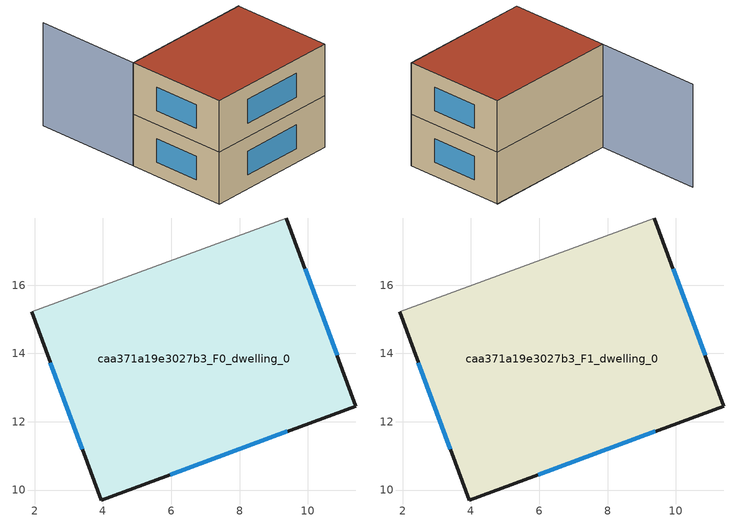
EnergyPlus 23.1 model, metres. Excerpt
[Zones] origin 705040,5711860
caa371a19e3027b3_F0_dwelling_0
 floor ground (EU_floor_Construction): 9.36,17.97 11.41,12.46 3.95,9.71 1.91,15.23 z0
 wall outside (EU_wall_Construction): 1.91,15.23 3.95,9.71 11.41,12.46 9.36,17.97 z0:3
 wall adiabatic (EU_wall_Construction): 9.36,17.97 1.91,15.23 z0:3
 window (EU_Window_Construction): 10.85,13.95 9.92,16.48 / 5.97,10.45 9.39,11.72 / 2.46,13.74 3.4,11.2 z0.81:2.19
caa371a19e3027b3_F1_dwelling_0
 floor to caa371a19e3027b3_F0_dwelling_0 (EU_floor_Construction): 9.36,17.97 11.41,12.46 3.95,9.71 1.91,15.23 z3
 wall outside (EU_wall_Construction): 1.91,15.23 3.95,9.71 11.41,12.46 9.36,17.97 z3:6
 wall adiabatic (EU_wall_Construction): 9.36,17.97 1.91,15.23 z3:6
 window (EU_Window_Construction): 10.85,13.95 9.92,16.48 / 5.97,10.45 9.39,11.72 / 2.46,13.74 3.4,11.2 z3.81:5.19
 roof outside (EU_roof_Construction): 11.41,12.46 9.36,17.97 1.91,15.23 3.95,9.71 z6
shading: 9.36,17.97 1.9,15.22 / 1.9,15.22 -0.23,20.99 z0:6
[Building]
EU S2 Campaign: North Axis=0; Terrain=City; Solar Distribution=FullExterior
[Site:Location]
London: Latitude=51.5; Longitude=-0.5; Time Zone=0; Elevation=25
[SizingPeriod:WeatherFileDays]
AnnualSizingPeriod: Begin Month=1; Begin Day of Month=1; End Month=12; End Day of Month=31; Day of Week for Start Day=Monday; Use Weather File Daylight Saving Period=No; Use Weather File Rain and Snow Indicators=No
[MATERIAL]
EU_InternalMass_Material: Roughness=MediumRough; Thickness=0.1; Conductivity=1; Density=1800; Specific Heat=900; Thermal Absorptance=0.9; Solar Absorptance=0.7; Visible Absorptance=0.7
[MATERIAL:NOMASS] Roughness=MediumRough; Thermal Absorptance=0.9; Solar Absorptance=0.7; Visible Absorptance=0.7
Name | Thermal Resistance
EU_wall_NoMass | 0.727863
EU_roof_NoMass | 0.773354
EU_floor_NoMass | 1.79329
[WINDOWMATERIAL:SIMPLEGLAZINGSYSTEM]
EU_Window_SimpleGlazing: UFactor=2.58614; Solar Heat Gain Coefficient=0.76; Visible Transmittance=0.76
[CONSTRUCTION]
EU_wall_Construction: EU_wall_NoMass
EU_roof_Construction: EU_roof_NoMass
EU_floor_Construction: EU_floor_NoMass
EU_Window_Construction: EU_Window_SimpleGlazing
EU_InternalMass_Construction: EU_InternalMass_Material
[ZONE] Type=1; Multiplier=1; Ceiling Height=autocalculate; Volume=140.128; Floor Area=autocalculate; Part of Total Floor Area=Yes
caa371a19e3027b3_F0_dwelling_0; caa371a19e3027b3_F1_dwelling_0
[INTERNALMASS] Construction=EU_InternalMass_Construction; Surface Area=46.7095
Name | Zone or ZoneList
caa371a19e3027b3_F0_dwelling_0_EU_InternalMass | caa371a19e3027b3_F0_dwelling_0
caa371a19e3027b3_F1_dwelling_0_EU_InternalMass | caa371a19e3027b3_F1_dwelling_0
[OTHEREQUIPMENT] Fuel Type=Electricity; Design Level Calculation Method=Watts/Area; Power per Zone Floor Area=1; Fraction Latent=0; Fraction Radiant=0; Fraction Lost=0; Carbon Dioxide Generation Rate=0; EndUse Subcategory=EU_Step8_InternalGains
Name | Zone or ZoneList or Space or SpaceList | Schedule
EU_Step8_InternalGain_caa371a19e3027b3_F0_dwelling_0_f000 | caa371a19e3027b3_F0_dwelling_0 | EU_Step8_GainSchedule_caa371a19e3027b3_F0_dwelling_0_f000
EU_Step8_InternalGain_caa371a19e3027b3_F1_dwelling_0_f000 | caa371a19e3027b3_F1_dwelling_0 | EU_Step8_GainSchedule_caa371a19e3027b3_F1_dwelling_0_f000
[ZONEVENTILATION:DESIGNFLOWRATE] Schedule=EU_AlwaysOn; Design Flow Rate Calculation Method=AirChanges/Hour; Air Changes per Hour=0.484901; Ventilation Type=Natural; Fan Pressure Rise=0; Fan Total Efficiency=1; Constant Term Coefficient=1; Temperature Term Coefficient=0; Velocity Term Coefficient=0; Velocity Squared Term Coefficient=0; Minimum Indoor Temperature=-100; Maximum Indoor Temperature=100; Delta Temperature=-100; Minimum Outdoor Temperature=-100; Maximum Outdoor Temperature=100; Maximum Wind Speed=40
Name | Zone or ZoneList or Space or SpaceList
EU_ConstantAir_caa371a19e3027b3_F0_dwelling_0 | caa371a19e3027b3_F0_dwelling_0
EU_ConstantAir_caa371a19e3027b3_F1_dwelling_0 | caa371a19e3027b3_F1_dwelling_0
[HVACTEMPLATE:THERMOSTAT] Constant Heating Setpoint=20; Constant Cooling Setpoint=50
EU_HeatOnly_caa371a19e3027b3_F0_dwelling_0; EU_HeatOnly_caa371a19e3027b3_F1_dwelling_0
[HVACTEMPLATE:ZONE:IDEALLOADSAIRSYSTEM] System Availability Schedule=EU_AlwaysOn; Maximum Heating Supply Air Temperature=50; Minimum Cooling Supply Air Temperature=13; Maximum Heating Supply Air Humidity Ratio=0.0156; Minimum Cooling Supply Air Humidity Ratio=0.0077; Heating Limit=NoLimit; Cooling Limit=NoLimit; Heating Availability Schedule=EU_AlwaysOn; Cooling Availability Schedule=EU_CoolingOff; Dehumidification Control Type=ConstantSensibleHeatRatio; Cooling Sensible Heat Ratio=0.7; Dehumidification Setpoint=60; Humidification Control Type=None; Humidification Setpoint=30; Outdoor Air Method=None; Outdoor Air Flow Rate per Person=0.00944; Outdoor Air Flow Rate per Zone Floor Area=0; Outdoor Air Flow Rate per Zone=0; Demand Controlled Ventilation Type=None; Outdoor Air Economizer Type=NoEconomizer; Heat Recovery Type=None; Sensible Heat Recovery Effectiveness=0.7; Latent Heat Recovery Effectiveness=0.65
Name | Template Thermostat
caa371a19e3027b3_F0_dwelling_0 | EU_HeatOnly_caa371a19e3027b3_F0_dwelling_0
caa371a19e3027b3_F1_dwelling_0 | EU_HeatOnly_caa371a19e3027b3_F1_dwelling_0
[SIZING:ZONE] Zone Cooling Design Supply Air Temperature Input Method=SupplyAirTemperature; Zone Cooling Design Supply Air Temperature=13; Zone Heating Design Supply Air Temperature Input Method=SupplyAirTemperature; Zone Heating Design Supply Air Temperature=50; Zone Cooling Design Supply Air Humidity Ratio=0.008; Zone Heating Design Supply Air Humidity Ratio=0.008; Cooling Design Air Flow Method=DesignDay; Cooling Design Air Flow Rate=0; Cooling Minimum Air Flow per Zone Floor Area=0.000762; Cooling Minimum Air Flow=0; Cooling Minimum Air Flow Fraction=0.2; Heating Design Air Flow Method=DesignDay; Heating Design Air Flow Rate=0; Heating Maximum Air Flow per Zone Floor Area=0.002032; Heating Maximum Air Flow=0.141576; Heating Maximum Air Flow Fraction=0.3; Account for Dedicated Outdoor Air System=No; Dedicated Outdoor Air System Control Strategy=NeutralSupplyAir; Dedicated Outdoor Air Low Setpoint Temperature for Design=autosize; Dedicated Outdoor Air High Setpoint Temperature for Design=autosize; Zone Load Sizing Method=Sensible Load Only No Latent Load; Zone Latent Cooling Design Supply Air Humidity Ratio Input Method=HumidityRatioDifference; Zone Cooling Design Supply Air Humidity Ratio Difference=0.005; Zone Latent Heating Design Supply Air Humidity Ratio Input Method=HumidityRatioDifference; Zone Humidification Design Supply Air Humidity Ratio Difference=0.005
caa371a19e3027b3_F0_dwelling_0; caa371a19e3027b3_F1_dwelling_0
[SCHEDULE:CONSTANT]
Name | Hourly Value
EU_AlwaysOn | 1
EU_CoolingOff | 0
[SCHEDULE:FILE] Column Number=1; Rows to Skip at Top=0; Number of Hours of Data=8760; Column Separator=Comma; Interpolate to Timestep=No; Minutes per Item=60; Adjust Schedule for Daylight Savings=Yes
Name | File
EU_Step8_GainSchedule_caa371a19e3027b3_F0_dwelling_0_f000 | ../../schedules/caa371a19e3027b3/caa371a19e3027b3_F0_dwelling_0_f000_gain.csv
EU_Step8_GainSchedule_caa371a19e3027b3_F1_dwelling_0_f000 | ../../schedules/caa371a19e3027b3/caa371a19e3027b3_F1_dwelling_0_f000_gain.csv
